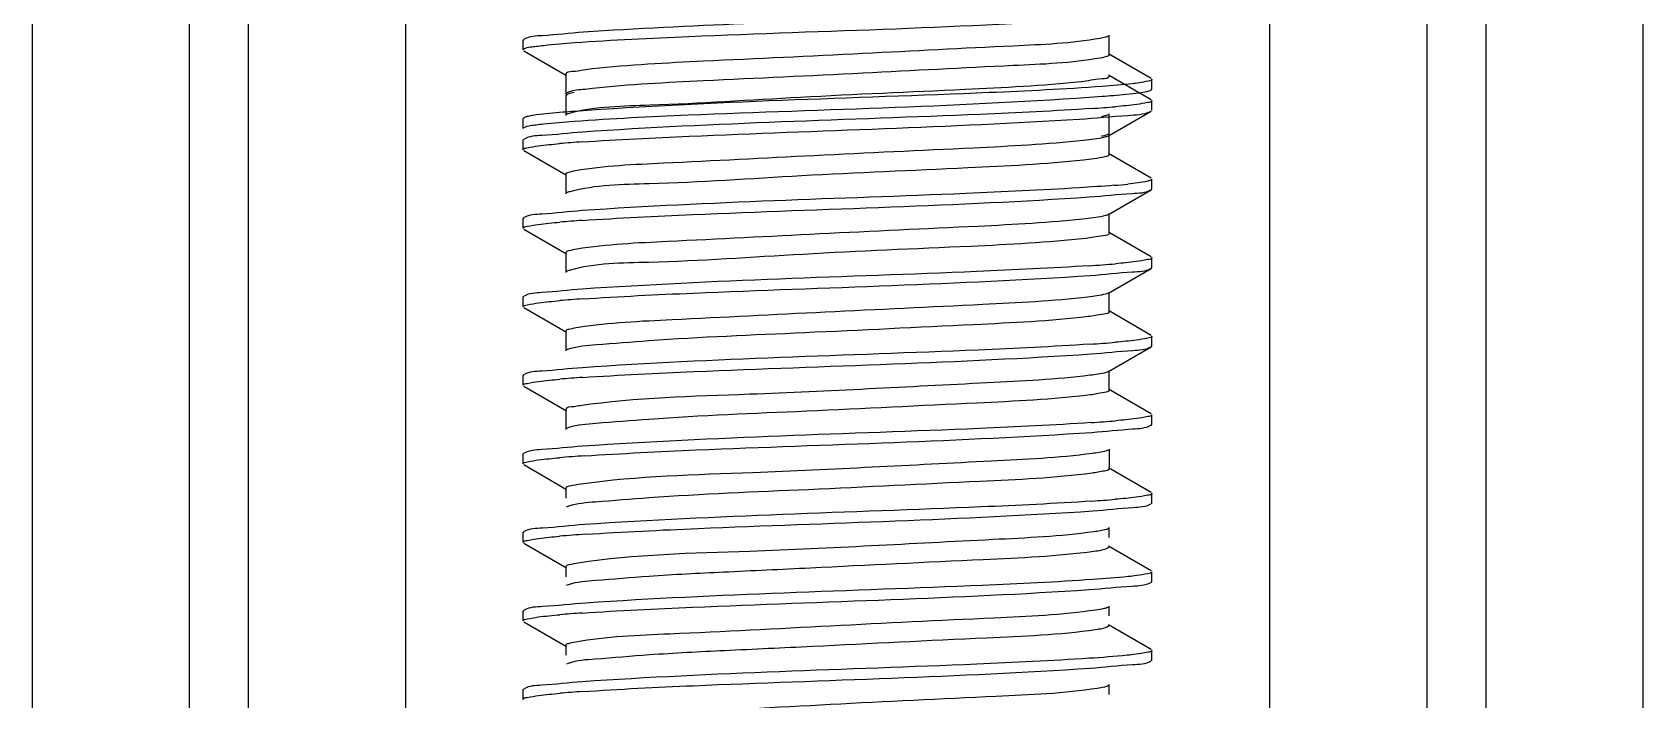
# Model space of a CAD drawing. Extents: x 1725261 to 1937680, y 860327 to 1571294.
# Drawn here: x 1831691.6 to 1832179.8, y 1212793.8 to 1212996.3 of the extents above; entities that cross this region are included whole.
import ezdxf

# ---------------------------------------------------------------- set-up
doc = ezdxf.new("R2010")
doc.units = 0
doc.header["$LTSCALE"] = 1000
doc.header["$MEASUREMENT"] = 0

msp = doc.modelspace()

# ---------------------------------------------------------------- linework, layer by layer
at = {"linetype": 'Continuous'}
for p, q in [((1831691.64, 1215988.29), (1831691.64, 1211247.26)), ((1831739.26, 1215988.29), (1831739.26, 1211247.26)), ((1831757.12, 1215988.29), (1831757.12, 1211247.26)), ((1831804.75, 1215988.29), (1831804.75, 1211247.26)), ((1832066.69, 1215988.29), (1832066.69, 1211247.26)), ((1832114.32, 1215988.29), (1832114.32, 1211247.26)), ((1832132.18, 1215988.29), (1832132.18, 1211247.26)), ((1832179.8, 1215988.29), (1832179.8, 1211247.26)), ((1831840.69, 1212994.16), (1831840.47, 1212993.89)), ((1831840.47, 1212990.92), (1831840.47, 1212993.89)), ((1831840.47, 1212990.92), (1831840.47, 1212993.89)), ((1832018.08, 1212989.43), (1832018.08, 1212995.38)), ((1831840.69, 1212990.66), (1831853.62, 1212983.18)), ((1832030.75, 1212982.25), (1832017.82, 1212989.73)), ((1831853.36, 1212983.48), (1831853.36, 1212977.52)), ((1832030.75, 1212975.79), (1832017.82, 1212983.27)), ((1832030.97, 1212979.01), (1832030.97, 1212981.99)), ((1832030.97, 1212979.01), (1832030.97, 1212981.99)), ((1831853.36, 1212977.02), (1831853.36, 1212971.07)), ((1832030.75, 1212978.75), (1832030.97, 1212979.01)), ((1832017.82, 1212964.81), (1832030.75, 1212972.29)), ((1832018.08, 1212965.62), (1832018.08, 1212971.57)), ((1832030.58, 1212972.21), (1832030.75, 1212972.29)), ((1832030.97, 1212972.56), (1832030.97, 1212975.53)), ((1832030.97, 1212972.56), (1832030.97, 1212975.53)), ((1831840.69, 1212970.34), (1831840.47, 1212970.08)), ((1831840.47, 1212967.11), (1831840.47, 1212970.08)), ((1831840.47, 1212967.11), (1831840.47, 1212970.08)), ((1831840.69, 1212963.89), (1831840.47, 1212963.63)), ((1831840.47, 1212960.65), (1831840.47, 1212963.63)), ((1831840.47, 1212960.65), (1831840.47, 1212963.63)), ((1832017.82, 1212964.81), (1832017.75, 1212964.77)), ((1832018.08, 1212959.16), (1832018.08, 1212965.11)), ((1831840.69, 1212960.39), (1831853.62, 1212952.91)), ((1832018.08, 1212959.16), (1832017.75, 1212958.82)), ((1832030.75, 1212951.98), (1832017.82, 1212959.46)), ((1831853.36, 1212953.21), (1831853.36, 1212947.25)), ((1832017.82, 1212941), (1832030.75, 1212948.48)), ((1832030.75, 1212948.48), (1832030.97, 1212948.74)), ((1832030.97, 1212948.74), (1832030.97, 1212951.72)), ((1832030.97, 1212948.74), (1832030.97, 1212951.72)), ((1831840.69, 1212940.07), (1831840.47, 1212939.81)), ((1831840.47, 1212936.84), (1831840.47, 1212939.81)), ((1831840.47, 1212936.84), (1831840.47, 1212939.81)), ((1832018.08, 1212935.35), (1832018.08, 1212941.3)), ((1831840.69, 1212936.58), (1831853.62, 1212929.09)), ((1832030.75, 1212928.17), (1832017.82, 1212935.65)), ((1831853.36, 1212929.39), (1831853.36, 1212923.44)), ((1832030.97, 1212924.93), (1832030.97, 1212927.91)), ((1832030.97, 1212924.93), (1832030.97, 1212927.91)), ((1832017.82, 1212917.19), (1832030.75, 1212924.67)), ((1832030.75, 1212924.67), (1832030.97, 1212924.93)), ((1831840.69, 1212916.26), (1831840.47, 1212916)), ((1831840.47, 1212913.02), (1831840.47, 1212916)), ((1831840.47, 1212913.02), (1831840.47, 1212916)), ((1831840.69, 1212912.76), (1831853.62, 1212905.28)), ((1832018.08, 1212911.53), (1832018.08, 1212917.49)), ((1832030.75, 1212904.35), (1832017.82, 1212911.84)), ((1831853.36, 1212905.58), (1831853.36, 1212899.63)), ((1832030.97, 1212901.12), (1832030.97, 1212904.09)), ((1832030.97, 1212901.12), (1832030.97, 1212904.09)), ((1832017.82, 1212893.37), (1832030.75, 1212900.86)), ((1832030.75, 1212900.86), (1832030.97, 1212901.12)), ((1832018.08, 1212887.72), (1832018.08, 1212893.68)), ((1831840.69, 1212892.45), (1831840.47, 1212892.19)), ((1831840.47, 1212889.21), (1831840.47, 1212892.19)), ((1831840.47, 1212889.21), (1831840.47, 1212892.19)), ((1831840.69, 1212888.95), (1831853.62, 1212881.47)), ((1832030.75, 1212880.54), (1832017.82, 1212888.02)), ((1831853.36, 1212881.77), (1831853.36, 1212875.82)), ((1832030.97, 1212877.3), (1832030.97, 1212880.28)), ((1832030.97, 1212877.3), (1832030.97, 1212880.28)), ((1832030.75, 1212877.04), (1832030.97, 1212877.3)), ((1832018.08, 1212869.82), (1832018.08, 1212863.87)), ((1831840.69, 1212868.63), (1831840.47, 1212868.37)), ((1831840.47, 1212865.4), (1831840.47, 1212868.37)), ((1831840.47, 1212865.4), (1831840.47, 1212868.37)), ((1831840.69, 1212865.14), (1831853.62, 1212857.65)), ((1832030.75, 1212856.73), (1832017.82, 1212864.21)), ((1831853.36, 1212857.96), (1831853.36, 1212854.96)), ((1832030.97, 1212853.49), (1832030.97, 1212856.47)), ((1832030.97, 1212853.49), (1832030.97, 1212856.47)), ((1831853.75, 1212852.37), (1831853.62, 1212852.3)), ((1831854.2, 1212852.54), (1831853.75, 1212852.37)), ((1832030.75, 1212853.23), (1832030.97, 1212853.49)), ((1831840.69, 1212844.82), (1831840.47, 1212844.56)), ((1831840.47, 1212841.58), (1831840.47, 1212844.56)), ((1831840.47, 1212841.58), (1831840.47, 1212844.56)), ((1832018.08, 1212843.08), (1832018.08, 1212846.05)), ((1831840.69, 1212841.32), (1831853.62, 1212833.84)), ((1832030.75, 1212832.92), (1832017.82, 1212840.4)), ((1831853.36, 1212834.14), (1831853.36, 1212831.17)), ((1832030.97, 1212829.68), (1832030.97, 1212832.65)), ((1832030.97, 1212829.68), (1832030.97, 1212832.65)), ((1831853.73, 1212828.55), (1831853.62, 1212828.49)), ((1831854.14, 1212828.71), (1831853.73, 1212828.55)), ((1832030.75, 1212829.42), (1832030.97, 1212829.68)), ((1831840.69, 1212821.01), (1831840.47, 1212820.75)), ((1831840.47, 1212817.77), (1831840.47, 1212820.75)), ((1831840.47, 1212817.77), (1831840.47, 1212820.75)), ((1832018.08, 1212819.27), (1832018.08, 1212822.24)), ((1831840.69, 1212817.51), (1831853.62, 1212810.03)), ((1832030.75, 1212809.1), (1832017.82, 1212816.59)), ((1831853.36, 1212810.33), (1831853.36, 1212807.35)), ((1832030.75, 1212805.6), (1832030.97, 1212805.87)), ((1832030.97, 1212805.87), (1832030.97, 1212808.84)), ((1832030.97, 1212805.87), (1832030.97, 1212808.84)), ((1831854.09, 1212804.88), (1831853.62, 1212804.68)), ((1831840.69, 1212797.2), (1831840.47, 1212796.94)), ((1831840.47, 1212793.96), (1831840.47, 1212796.94)), ((1831840.47, 1212793.96), (1831840.47, 1212796.94)), ((1832018.08, 1212795.46), (1832018.08, 1212798.42))]:
    msp.add_line(p, q, dxfattribs=at)
for centre, radius, start, end in [((1831985.48, 1213383.5), 411.26, 273.8184, 274.8056), ((1831885.67, 1212556.26), 407.66, 93.8401, 94.808), ((1832002.55, 1213155.86), 206.72, 274.7435, 275.8811), ((1831885.66, 1212532.61), 407.5, 93.846, 94.8037), ((1831984.35, 1213350.14), 425.57, 273.7257, 274.8047), ((1831885.79, 1212507.13), 409.18, 93.8348, 94.8035), ((1831984.79, 1213320.79), 420.01, 273.7603, 274.8059), ((1831885.86, 1212482.44), 410.06, 93.8289, 94.8034), ((1831985.18, 1213292.05), 415.07, 273.7925, 274.8061), ((1831886.56, 1212449.83), 418.88, 93.7677, 94.8057), ((1831985.1, 1213264.42), 411.26, 273.8662, 274.8539), ((1831887.11, 1212419.04), 425.88, 93.7244, 94.8042), ((1831885.65, 1212413.61), 407.44, 93.8464, 94.8037), ((1831885.79, 1212388.11), 409.13, 93.8351, 94.8035)]:
    msp.add_arc(centre, radius, start, end, dxfattribs=at)
for points, knots in [([(1831856.06, 1212993.12), (1831867.59, 1212993.95), (1831920.9, 1212996.55), (1831974.28, 1212997.59), (1832015.97, 1213000.67)], [0, 0, 0, 0, 0.21664, 1, 1, 1, 1]), ([(1831989.16, 1213002.11), (1831978.02, 1213001.57), (1831934.55, 1212999.69), (1831891.04, 1212998.46), (1831858.76, 1212996.28)], [0, 0, 0, 0, 0.256445, 1, 1, 1, 1]), ([(1831858.76, 1212996.28), (1831854.58, 1212996), (1831848.72, 1212995.19), (1831842.33, 1212995.09), (1831840.7, 1212994.16)], [0, 0, 0, 0, 0.690599, 1, 1, 1, 1]), ([(1831840.47, 1212990.92), (1831840.47, 1212991.04), (1831841.9, 1212991.93), (1831843.2, 1212991.84), (1831844.46, 1212992.02)], [0, 0, 0, 0, 0.088697, 1, 1, 1, 1]), ([(1831844.46, 1212992.02), (1831845.2, 1212992.12), (1831849.06, 1212992.59), (1831852.93, 1212992.89), (1831856.06, 1212993.12)], [0, 0, 0, 0, 0.191577, 1, 1, 1, 1]), ([(1832015.33, 1212994.4), (1832006.65, 1212992.84), (1831982.55, 1212991.9), (1831942.54, 1212989.65), (1831900, 1212987.75), (1831872.64, 1212986.36), (1831861.45, 1212985.17)], [0, 0, 0, 0, 0.17175, 0.467319, 0.780864, 1, 1, 1, 1]), ([(1832017.82, 1212995.08), (1832017.54, 1212994.92), (1832016.7, 1212994.67), (1832015.86, 1212994.5), (1832015.33, 1212994.4)], [0, 0, 0, 0, 0.378304, 1, 1, 1, 1]), ([(1832015.33, 1212988.45), (1832006.65, 1212986.89), (1831982.55, 1212985.94), (1831942.54, 1212983.7), (1831900, 1212981.8), (1831872.64, 1212980.41), (1831861.45, 1212979.22)], [0, 0, 0, 0, 0.17175, 0.467319, 0.780864, 1, 1, 1, 1]), ([(1832018.08, 1212989.43), (1832018.08, 1212989.15), (1832016.8, 1212988.75), (1832016.03, 1212988.57), (1832015.33, 1212988.45)], [0, 0, 0, 0, 0.286254, 1, 1, 1, 1]), ([(1831861.45, 1212985.17), (1831859.42, 1212984.95), (1831857.5, 1212984.36), (1831853.36, 1212984.22), (1831853.36, 1212983.48)], [0, 0, 0, 0, 0.733425, 1, 1, 1, 1]), ([(1832009.58, 1212981.24), (1831997.86, 1212980.02), (1831969.47, 1212978.57), (1831925.83, 1212976.79), (1831886.14, 1212974.1), (1831862.59, 1212973.74), (1831854.75, 1212971.77)], [0, 0, 0, 0, 0.227857, 0.549507, 0.843778, 1, 1, 1, 1]), ([(1832018.08, 1212982.97), (1832018.08, 1212982.2), (1832013.71, 1212982.09), (1832011.7, 1212981.46), (1832009.58, 1212981.24)], [0, 0, 0, 0, 0.266085, 1, 1, 1, 1]), ([(1832030.97, 1212981.99), (1832030.97, 1212981.62), (1832029.1, 1212981.3), (1832028.11, 1212981.05), (1832027.15, 1212980.91)], [0, 0, 0, 0, 0.274675, 1, 1, 1, 1]), ([(1831855.87, 1212977.96), (1831855.23, 1212977.84), (1831854.51, 1212977.67), (1831853.36, 1212977.28), (1831853.36, 1212977.02)], [0, 0, 0, 0, 0.711183, 1, 1, 1, 1]), ([(1831861.45, 1212979.22), (1831860.46, 1212979.11), (1831857.87, 1212978.73), (1831855.06, 1212978.66), (1831853.62, 1212977.82)], [0, 0, 0, 0, 0.373138, 1, 1, 1, 1]), ([(1831855.86, 1212969.29), (1831867.37, 1212970.13), (1831920.72, 1212972.73), (1831974.15, 1212973.77), (1832015.9, 1212976.85)], [0, 0, 0, 0, 0.216028, 1, 1, 1, 1]), ([(1832015.97, 1212979.83), (1832004.56, 1212978.99), (1831951.26, 1212976.39), (1831897.88, 1212975.31), (1831856.06, 1212972.28)], [0, 0, 0, 0, 0.214363, 1, 1, 1, 1]), ([(1832015.9, 1212976.85), (1832017.06, 1212976.94), (1832020.8, 1212977.23), (1832024.55, 1212977.57), (1832027.13, 1212977.93)], [0, 0, 0, 0, 0.307523, 1, 1, 1, 1]), ([(1832027.15, 1212980.91), (1832026.44, 1212980.81), (1832022.72, 1212980.35), (1832018.99, 1212980.06), (1832015.97, 1212979.83)], [0, 0, 0, 0, 0.191294, 1, 1, 1, 1]), ([(1832027.13, 1212977.93), (1832027.92, 1212978.04), (1832029.13, 1212978.25), (1832030.36, 1212978.53), (1832030.74, 1212978.75)], [0, 0, 0, 0, 0.642865, 1, 1, 1, 1]), ([(1831856.06, 1212972.28), (1831854.87, 1212972.19), (1831851, 1212971.9), (1831847.13, 1212971.55), (1831844.46, 1212971.18)], [0, 0, 0, 0, 0.307193, 1, 1, 1, 1]), ([(1831854.75, 1212971.77), (1831854.53, 1212971.71), (1831854.14, 1212971.6), (1831853.76, 1212971.45), (1831853.62, 1212971.37)], [0, 0, 0, 0, 0.587412, 1, 1, 1, 1]), ([(1832012.87, 1212973.16), (1832001.59, 1212972.39), (1831950.13, 1212969.91), (1831898.6, 1212968.72), (1831858.48, 1212965.99)], [0, 0, 0, 0, 0.219473, 1, 1, 1, 1]), ([(1832008.94, 1212969.93), (1832013.88, 1212970.23), (1832020.99, 1212971.04), (1832028.47, 1212971.28), (1832030.58, 1212972.21)], [0, 0, 0, 0, 0.681451, 1, 1, 1, 1]), ([(1832030.97, 1212975.53), (1832030.97, 1212975.1), (1832028.7, 1212974.81), (1832027.55, 1212974.5), (1832026.4, 1212974.35)], [0, 0, 0, 0, 0.271575, 1, 1, 1, 1]), ([(1831840.47, 1212967.11), (1831840.47, 1212967.23), (1831841.88, 1212968.11), (1831843.16, 1212968.03), (1831844.41, 1212968.2)], [0, 0, 0, 0, 0.088945, 1, 1, 1, 1]), ([(1831844.46, 1212971.18), (1831843.64, 1212971.07), (1831842.38, 1212970.85), (1831841.09, 1212970.57), (1831840.7, 1212970.34)], [0, 0, 0, 0, 0.644494, 1, 1, 1, 1]), ([(1831844.41, 1212968.2), (1831845.14, 1212968.3), (1831848.95, 1212968.76), (1831852.77, 1212969.06), (1831855.86, 1212969.29)], [0, 0, 0, 0, 0.191564, 1, 1, 1, 1]), ([(1831858.37, 1212963.01), (1831869.16, 1212963.75), (1831919.35, 1212966.17), (1831969.59, 1212967.48), (1832008.94, 1212969.93)], [0, 0, 0, 0, 0.215245, 1, 1, 1, 1]), ([(1832017.82, 1212971.27), (1832017.58, 1212971.13), (1832016.88, 1212970.91), (1832016.18, 1212970.75), (1832015.74, 1212970.66)], [0, 0, 0, 0, 0.385895, 1, 1, 1, 1]), ([(1831840.47, 1212960.65), (1831840.47, 1212961.07), (1831842.69, 1212961.36), (1831843.82, 1212961.67), (1831844.95, 1212961.82)], [0, 0, 0, 0, 0.271891, 1, 1, 1, 1]), ([(1831858.48, 1212965.99), (1831854.36, 1212965.71), (1831848.59, 1212964.92), (1831842.3, 1212964.81), (1831840.7, 1212963.89)], [0, 0, 0, 0, 0.690338, 1, 1, 1, 1]), ([(1832010.29, 1212963.45), (1831999.2, 1212962.25), (1831971.97, 1212960.87), (1831929.52, 1212958.96), (1831889.36, 1212956.74), (1831865.1, 1212955.75), (1831856.29, 1212954.22)], [0, 0, 0, 0, 0.216982, 0.529712, 0.826099, 1, 1, 1, 1]), ([(1832017.75, 1212964.77), (1832017.45, 1212964.62), (1832014.99, 1212963.93), (1832012.47, 1212963.69), (1832010.29, 1212963.45)], [0, 0, 0, 0, 0.133347, 1, 1, 1, 1]), ([(1832018.08, 1212965.62), (1832018.08, 1212965.37), (1832017.02, 1212964.98), (1832016.33, 1212964.83), (1832015.74, 1212964.71)], [0, 0, 0, 0, 0.290879, 1, 1, 1, 1]), ([(1832010.29, 1212957.5), (1831998.64, 1212956.23), (1831970.13, 1212954.8), (1831926.18, 1212953.02), (1831886.17, 1212950.2), (1831862.39, 1212949.99), (1831854.6, 1212947.91)], [0, 0, 0, 0, 0.225438, 0.548607, 0.844824, 1, 1, 1, 1]), ([(1832017.75, 1212958.82), (1832017.45, 1212958.66), (1832014.99, 1212957.98), (1832012.47, 1212957.74), (1832010.29, 1212957.5)], [0, 0, 0, 0, 0.133347, 1, 1, 1, 1]), ([(1831856.29, 1212954.22), (1831855.55, 1212954.09), (1831854.73, 1212953.9), (1831853.36, 1212953.51), (1831853.36, 1212953.21)], [0, 0, 0, 0, 0.715447, 1, 1, 1, 1]), ([(1831854.6, 1212947.91), (1831854.4, 1212947.86), (1831854.07, 1212947.76), (1831853.75, 1212947.63), (1831853.62, 1212947.56)], [0, 0, 0, 0, 0.580842, 1, 1, 1, 1]), ([(1832008.94, 1212949.09), (1831997.51, 1212948.38), (1831947.32, 1212946.01), (1831897.07, 1212944.81), (1831858.37, 1212942.17)], [0, 0, 0, 0, 0.227972, 1, 1, 1, 1]), ([(1832012, 1212946.31), (1832016.35, 1212946.6), (1832022.42, 1212947.44), (1832029.06, 1212947.51), (1832030.74, 1212948.48)], [0, 0, 0, 0, 0.691294, 1, 1, 1, 1]), ([(1832030.58, 1212951.38), (1832030.29, 1212951.25), (1832028.03, 1212950.66), (1832025.72, 1212950.44), (1832023.74, 1212950.23)], [0, 0, 0, 0, 0.138302, 1, 1, 1, 1]), ([(1832030.97, 1212951.72), (1832030.97, 1212951.65), (1832030.85, 1212951.49), (1832030.69, 1212951.42), (1832030.58, 1212951.38)], [0, 0, 0, 0, 0.368034, 1, 1, 1, 1]), ([(1831858.37, 1212942.17), (1831854.28, 1212941.9), (1831848.54, 1212941.1), (1831842.29, 1212940.99), (1831840.7, 1212940.07)], [0, 0, 0, 0, 0.69026, 1, 1, 1, 1]), ([(1831858.32, 1212939.19), (1831869.47, 1212939.96), (1831920.7, 1212942.43), (1831971.99, 1212943.65), (1832012, 1212946.31)], [0, 0, 0, 0, 0.217913, 1, 1, 1, 1]), ([(1831840.47, 1212936.84), (1831840.47, 1212937.27), (1831842.74, 1212937.55), (1831843.89, 1212937.86), (1831845.03, 1212938.01)], [0, 0, 0, 0, 0.271632, 1, 1, 1, 1]), ([(1832010.98, 1212939.72), (1832000.14, 1212938.49), (1831973.22, 1212937.13), (1831930.98, 1212935.19), (1831890.48, 1212933.02), (1831865.84, 1212931.96), (1831856.74, 1212930.48)], [0, 0, 0, 0, 0.211892, 0.522694, 0.821014, 1, 1, 1, 1]), ([(1832017.82, 1212941), (1832017.56, 1212940.85), (1832015.31, 1212940.17), (1832012.99, 1212939.94), (1832010.98, 1212939.72)], [0, 0, 0, 0, 0.130217, 1, 1, 1, 1]), ([(1832010.98, 1212933.76), (1831999.41, 1212932.45), (1831970.81, 1212931.03), (1831926.58, 1212929.25), (1831886.26, 1212926.31), (1831862.24, 1212926.26), (1831854.47, 1212924.06)], [0, 0, 0, 0, 0.222801, 0.547327, 0.845545, 1, 1, 1, 1]), ([(1832018.08, 1212935.35), (1832018.09, 1212934.69), (1832014.47, 1212934.47), (1832012.76, 1212933.96), (1832010.98, 1212933.76)], [0, 0, 0, 0, 0.26802, 1, 1, 1, 1]), ([(1831856.74, 1212930.48), (1831855.89, 1212930.35), (1831854.97, 1212930.13), (1831853.36, 1212929.73), (1831853.36, 1212929.39)], [0, 0, 0, 0, 0.718986, 1, 1, 1, 1]), ([(1832030.97, 1212927.91), (1832030.97, 1212927.46), (1832028.61, 1212927.18), (1832027.42, 1212926.86), (1832026.23, 1212926.7)], [0, 0, 0, 0, 0.270977, 1, 1, 1, 1]), ([(1831854.47, 1212924.06), (1831854.3, 1212924.02), (1831854.01, 1212923.93), (1831853.73, 1212923.81), (1831853.62, 1212923.74)], [0, 0, 0, 0, 0.574878, 1, 1, 1, 1]), ([(1832012, 1212925.47), (1832000.66, 1212924.72), (1831949.44, 1212922.27), (1831898.15, 1212921.08), (1831858.32, 1212918.36)], [0, 0, 0, 0, 0.221636, 1, 1, 1, 1]), ([(1831858.42, 1212915.39), (1831869.62, 1212916.15), (1831920.92, 1212918.62), (1831972.29, 1212919.84), (1832012.33, 1212922.52)], [0, 0, 0, 0, 0.218477, 1, 1, 1, 1]), ([(1832012.33, 1212922.52), (1832016.6, 1212922.8), (1832022.57, 1212923.63), (1832029.09, 1212923.72), (1832030.74, 1212924.67)], [0, 0, 0, 0, 0.690984, 1, 1, 1, 1]), ([(1831858.32, 1212918.36), (1831854.24, 1212918.08), (1831848.52, 1212917.29), (1831842.29, 1212917.17), (1831840.7, 1212916.26)], [0, 0, 0, 0, 0.690175, 1, 1, 1, 1]), ([(1831840.47, 1212913.02), (1831840.47, 1212913.46), (1831842.75, 1212913.74), (1831843.91, 1212914.05), (1831845.06, 1212914.2)], [0, 0, 0, 0, 0.271543, 1, 1, 1, 1]), ([(1832011.64, 1212915.98), (1832001.05, 1212914.72), (1831974.46, 1212913.4), (1831932.44, 1212911.43), (1831891.62, 1212909.3), (1831866.61, 1212908.17), (1831857.23, 1212906.75)], [0, 0, 0, 0, 0.206815, 0.515694, 0.81594, 1, 1, 1, 1]), ([(1832017.82, 1212917.19), (1832017.58, 1212917.05), (1832015.55, 1212916.41), (1832013.45, 1212916.19), (1832011.64, 1212915.98)], [0, 0, 0, 0, 0.13294, 1, 1, 1, 1]), ([(1832011.64, 1212910.03), (1832000.16, 1212908.66), (1831971.49, 1212907.34), (1831927.14, 1212905.09), (1831888.91, 1212903.58), (1831865.19, 1212901.63), (1831857.04, 1212901.01), (1831854.36, 1212900.22)], [0, 0, 0, 0, 0.21995, 0.54567, 0.845919, 0.946858, 1, 1, 1, 1]), ([(1832018.08, 1212911.53), (1832018.09, 1212910.94), (1832014.83, 1212910.67), (1832013.25, 1212910.22), (1832011.64, 1212910.03)], [0, 0, 0, 0, 0.269268, 1, 1, 1, 1]), ([(1831857.23, 1212906.75), (1831856.26, 1212906.6), (1831855.23, 1212906.35), (1831853.36, 1212905.96), (1831853.36, 1212905.58)], [0, 0, 0, 0, 0.721952, 1, 1, 1, 1]), ([(1832030.97, 1212904.09), (1832030.97, 1212903.65), (1832028.65, 1212903.37), (1832027.48, 1212903.05), (1832026.31, 1212902.9)], [0, 0, 0, 0, 0.271239, 1, 1, 1, 1]), ([(1831854.36, 1212900.22), (1831854.22, 1212900.18), (1831853.96, 1212900.09), (1831853.72, 1212899.99), (1831853.62, 1212899.93)], [0, 0, 0, 0, 0.569475, 1, 1, 1, 1]), ([(1832012.33, 1212901.68), (1832001.02, 1212900.92), (1831949.72, 1212898.46), (1831898.35, 1212897.27), (1831858.42, 1212894.55)], [0, 0, 0, 0, 0.220782, 1, 1, 1, 1]), ([(1831858.48, 1212891.58), (1831869.71, 1212892.34), (1831921.1, 1212894.82), (1831972.54, 1212896.02), (1832012.63, 1212898.73)], [0, 0, 0, 0, 0.2189, 1, 1, 1, 1]), ([(1832012.63, 1212898.73), (1832016.83, 1212899.01), (1832022.7, 1212899.82), (1832029.11, 1212899.92), (1832030.74, 1212900.86)], [0, 0, 0, 0, 0.690688, 1, 1, 1, 1]), ([(1831858.42, 1212894.55), (1831854.32, 1212894.27), (1831848.57, 1212893.48), (1831842.3, 1212893.37), (1831840.7, 1212892.45)], [0, 0, 0, 0, 0.69028, 1, 1, 1, 1]), ([(1832017.82, 1212893.37), (1832017.6, 1212893.25), (1832015.78, 1212892.65), (1832013.89, 1212892.44), (1832012.27, 1212892.24)], [0, 0, 0, 0, 0.135878, 1, 1, 1, 1]), ([(1831840.47, 1212889.21), (1831840.47, 1212889.64), (1831842.76, 1212889.93), (1831843.92, 1212890.24), (1831845.07, 1212890.39)], [0, 0, 0, 0, 0.271496, 1, 1, 1, 1]), ([(1832012.27, 1212892.24), (1832001.94, 1212890.95), (1831967.47, 1212889.31), (1831916.03, 1212886.4), (1831874.72, 1212885.44), (1831857.75, 1212883.01)], [0, 0, 0, 0, 0.201754, 0.667715, 1, 1, 1, 1]), ([(1832012.27, 1212886.29), (1832000.9, 1212884.87), (1831972.19, 1212883.58), (1831927.63, 1212881.29), (1831889.03, 1212879.8), (1831865.12, 1212877.8), (1831856.93, 1212877.2), (1831854.28, 1212876.38)], [0, 0, 0, 0, 0.216944, 0.543769, 0.846123, 0.94739, 1, 1, 1, 1]), ([(1832018.08, 1212887.72), (1832018.08, 1212887.18), (1832015.17, 1212886.87), (1832013.72, 1212886.47), (1832012.27, 1212886.29)], [0, 0, 0, 0, 0.270735, 1, 1, 1, 1]), ([(1831857.75, 1212883.01), (1831857.11, 1212882.92), (1831855.87, 1212882.57), (1831853.36, 1212882.65), (1831853.36, 1212881.77)], [0, 0, 0, 0, 0.421934, 1, 1, 1, 1]), ([(1832030.97, 1212880.28), (1832030.97, 1212879.85), (1832028.68, 1212879.56), (1832027.52, 1212879.25), (1832026.36, 1212879.1)], [0, 0, 0, 0, 0.271443, 1, 1, 1, 1]), ([(1831854.28, 1212876.38), (1831854.15, 1212876.34), (1831853.93, 1212876.27), (1831853.71, 1212876.17), (1831853.62, 1212876.12)], [0, 0, 0, 0, 0.564588, 1, 1, 1, 1]), ([(1832012.63, 1212877.89), (1832001.34, 1212877.13), (1831949.96, 1212874.66), (1831898.51, 1212873.46), (1831858.48, 1212870.74)], [0, 0, 0, 0, 0.220034, 1, 1, 1, 1]), ([(1831859.04, 1212867.8), (1831870.32, 1212868.56), (1831921.59, 1212871.02), (1831972.91, 1212872.25), (1832012.83, 1212874.93)], [0, 0, 0, 0, 0.220426, 1, 1, 1, 1]), ([(1832012.83, 1212874.93), (1832016.98, 1212875.2), (1832022.82, 1212875.94), (1832029.11, 1212876.17), (1832030.74, 1212877.07)], [0, 0, 0, 0, 0.69021, 1, 1, 1, 1]), ([(1831858.48, 1212870.74), (1831854.36, 1212870.46), (1831848.59, 1212869.66), (1831842.3, 1212869.56), (1831840.7, 1212868.63)], [0, 0, 0, 0, 0.690334, 1, 1, 1, 1]), ([(1832017.82, 1212869.56), (1832017.62, 1212869.44), (1832016, 1212868.89), (1832014.31, 1212868.7), (1832012.86, 1212868.51)], [0, 0, 0, 0, 0.139149, 1, 1, 1, 1]), ([(1831840.47, 1212865.4), (1831840.47, 1212865.84), (1831842.79, 1212866.12), (1831843.96, 1212866.44), (1831845.13, 1212866.59)], [0, 0, 0, 0, 0.27127, 1, 1, 1, 1]), ([(1832012.86, 1212868.51), (1832002.73, 1212867.17), (1831968.4, 1212865.57), (1831916.83, 1212862.63), (1831875.22, 1212861.63), (1831857.98, 1212859.23)], [0, 0, 0, 0, 0.197543, 0.663489, 1, 1, 1, 1]), ([(1831857.98, 1212859.23), (1831856.82, 1212859.07), (1831855.63, 1212858.76), (1831853.36, 1212858.4), (1831853.36, 1212857.96)], [0, 0, 0, 0, 0.725422, 1, 1, 1, 1]), ([(1832012.86, 1212862.55), (1832001.63, 1212861.07), (1831972.89, 1212859.83), (1831928.16, 1212857.48), (1831889.18, 1212856.02), (1831865.07, 1212853.97), (1831856.84, 1212853.39), (1831854.2, 1212852.54)], [0, 0, 0, 0, 0.213782, 0.541615, 0.846127, 0.947805, 1, 1, 1, 1]), ([(1832018.08, 1212863.87), (1832017.97, 1212863.37), (1832015.58, 1212863.11), (1832014.15, 1212862.72), (1832012.86, 1212862.55)], [0, 0, 0, 0, 0.283505, 1, 1, 1, 1]), ([(1832030.97, 1212856.47), (1832030.97, 1212856.02), (1832028.64, 1212855.69), (1832027.43, 1212855.41), (1832026.24, 1212855.27)], [0, 0, 0, 0, 0.273218, 1, 1, 1, 1]), ([(1832012.83, 1212854.09), (1832001.62, 1212853.32), (1831950.35, 1212850.88), (1831899.03, 1212849.65), (1831859.04, 1212846.97)], [0, 0, 0, 0, 0.218989, 1, 1, 1, 1]), ([(1831859.45, 1212844.02), (1831870.79, 1212844.77), (1831922.01, 1212847.23), (1831973.3, 1212848.42), (1832013.11, 1212851.13)], [0, 0, 0, 0, 0.22166, 1, 1, 1, 1]), ([(1832013.11, 1212851.13), (1832017.19, 1212851.41), (1832022.92, 1212852.2), (1832029.15, 1212852.32), (1832030.74, 1212853.23)], [0, 0, 0, 0, 0.690165, 1, 1, 1, 1]), ([(1831859.04, 1212846.97), (1831854.79, 1212846.68), (1831848.84, 1212845.86), (1831842.35, 1212845.77), (1831840.7, 1212844.82)], [0, 0, 0, 0, 0.690918, 1, 1, 1, 1]), ([(1832013.43, 1212844.77), (1832003.28, 1212843.36), (1831968.42, 1212841.81), (1831916.43, 1212838.67), (1831874.33, 1212837.93), (1831857.16, 1212835.3)], [0, 0, 0, 0, 0.196293, 0.667285, 1, 1, 1, 1]), ([(1832017.82, 1212845.75), (1832017.63, 1212845.64), (1832016.2, 1212845.14), (1832014.7, 1212844.95), (1832013.43, 1212844.77)], [0, 0, 0, 0, 0.142507, 1, 1, 1, 1]), ([(1831840.47, 1212841.58), (1831840.47, 1212842.03), (1831842.84, 1212842.31), (1831844.03, 1212842.64), (1831845.22, 1212842.79)], [0, 0, 0, 0, 0.270941, 1, 1, 1, 1]), ([(1832017.82, 1212840.4), (1832018.49, 1212840.01), (1832015.2, 1212838.92), (1832014.24, 1212838.93), (1832013.43, 1212838.82)], [0, 0, 0, 0, 0.48462, 1, 1, 1, 1]), ([(1831857.16, 1212835.3), (1831856.21, 1212835.15), (1831855.2, 1212834.9), (1831853.36, 1212834.52), (1831853.36, 1212834.14)], [0, 0, 0, 0, 0.721664, 1, 1, 1, 1]), ([(1832013.43, 1212838.82), (1832002.33, 1212837.28), (1831973.6, 1212836.06), (1831936.18, 1212834.17), (1831902.41, 1212832.57), (1831880.64, 1212831.51), (1831865.05, 1212830.13), (1831856.76, 1212829.59), (1831854.14, 1212828.71)], [0, 0, 0, 0, 0.210475, 0.53923, 0.704492, 0.84595, 0.948117, 1, 1, 1, 1]), ([(1832013.11, 1212830.3), (1832001.97, 1212829.54), (1831950.74, 1212827.06), (1831899.47, 1212825.84), (1831859.45, 1212823.18)], [0, 0, 0, 0, 0.21791, 1, 1, 1, 1]), ([(1832026.41, 1212831.48), (1832025.56, 1212831.37), (1832021.14, 1212830.87), (1832016.7, 1212830.54), (1832013.11, 1212830.3)], [0, 0, 0, 0, 0.191746, 1, 1, 1, 1]), ([(1832030.97, 1212832.65), (1832030.97, 1212832.22), (1832028.7, 1212831.94), (1832027.55, 1212831.63), (1832026.41, 1212831.48)], [0, 0, 0, 0, 0.271633, 1, 1, 1, 1]), ([(1831858.32, 1212820.13), (1831869.47, 1212820.89), (1831920.69, 1212823.36), (1831971.98, 1212824.59), (1832011.99, 1212827.24)], [0, 0, 0, 0, 0.217894, 1, 1, 1, 1]), ([(1832011.99, 1212827.24), (1832016.34, 1212827.53), (1832022.42, 1212828.38), (1832029.06, 1212828.45), (1832030.74, 1212829.42)], [0, 0, 0, 0, 0.691292, 1, 1, 1, 1]), ([(1831859.45, 1212823.18), (1831855.1, 1212822.89), (1831849.02, 1212822.05), (1831842.38, 1212821.98), (1831840.7, 1212821.01)], [0, 0, 0, 0, 0.691306, 1, 1, 1, 1]), ([(1832013.96, 1212821.03), (1832003.77, 1212819.53), (1831976.89, 1212818.36), (1831933.86, 1212816.24), (1831891.61, 1212813.95), (1831865.69, 1212812.99), (1831856.26, 1212811.34)], [0, 0, 0, 0, 0.195608, 0.509578, 0.818222, 1, 1, 1, 1]), ([(1832017.82, 1212821.94), (1832017.41, 1212821.7), (1832016.09, 1212821.39), (1832014.8, 1212821.16), (1832013.96, 1212821.03)], [0, 0, 0, 0, 0.360492, 1, 1, 1, 1]), ([(1831840.47, 1212817.77), (1831840.47, 1212818.2), (1831842.74, 1212818.49), (1831843.89, 1212818.8), (1831845.03, 1212818.95)], [0, 0, 0, 0, 0.271635, 1, 1, 1, 1]), ([(1832013.96, 1212815.08), (1832003.02, 1212813.47), (1831974.31, 1212812.32), (1831936.83, 1212810.38), (1831902.77, 1212808.77), (1831880.76, 1212807.71), (1831865.05, 1212806.3), (1831856.7, 1212805.78), (1831854.09, 1212804.88)], [0, 0, 0, 0, 0.207037, 0.536641, 0.703085, 0.845616, 0.94834, 1, 1, 1, 1]), ([(1832017.82, 1212816.59), (1832018.41, 1212816.25), (1832015.56, 1212815.16), (1832014.68, 1212815.19), (1832013.96, 1212815.08)], [0, 0, 0, 0, 0.481431, 1, 1, 1, 1]), ([(1831856.26, 1212811.34), (1831855.53, 1212811.21), (1831854.72, 1212811.02), (1831853.36, 1212810.63), (1831853.36, 1212810.33)], [0, 0, 0, 0, 0.715451, 1, 1, 1, 1]), ([(1832011.99, 1212806.41), (1832000.65, 1212805.65), (1831949.43, 1212803.2), (1831898.14, 1212802.01), (1831858.32, 1212799.29)], [0, 0, 0, 0, 0.221664, 1, 1, 1, 1]), ([(1832026.23, 1212807.64), (1832025.32, 1212807.53), (1832020.59, 1212807), (1832015.84, 1212806.66), (1832011.99, 1212806.41)], [0, 0, 0, 0, 0.191058, 1, 1, 1, 1]), ([(1832012.32, 1212803.45), (1832016.59, 1212803.74), (1832022.57, 1212804.57), (1832029.09, 1212804.65), (1832030.74, 1212805.6)], [0, 0, 0, 0, 0.690982, 1, 1, 1, 1]), ([(1832030.97, 1212808.84), (1832030.97, 1212808.4), (1832028.6, 1212808.12), (1832027.42, 1212807.79), (1832026.23, 1212807.64)], [0, 0, 0, 0, 0.270968, 1, 1, 1, 1]), ([(1831858.42, 1212796.32), (1831869.61, 1212797.09), (1831920.91, 1212799.56), (1831972.28, 1212800.77), (1832012.32, 1212803.45)], [0, 0, 0, 0, 0.218459, 1, 1, 1, 1]), ([(1831858.32, 1212799.29), (1831854.24, 1212799.02), (1831848.52, 1212798.22), (1831842.29, 1212798.11), (1831840.7, 1212797.2)], [0, 0, 0, 0, 0.690172, 1, 1, 1, 1]), ([(1832014.46, 1212797.3), (1832004.34, 1212795.71), (1831977.29, 1212794.6), (1831933.89, 1212792.44), (1831891.29, 1212790.06), (1831865.19, 1212789.21), (1831855.85, 1212787.45)], [0, 0, 0, 0, 0.193342, 0.50965, 0.820575, 1, 1, 1, 1]), ([(1832017.82, 1212798.12), (1832017.45, 1212797.91), (1832016.31, 1212797.62), (1832015.19, 1212797.41), (1832014.46, 1212797.3)], [0, 0, 0, 0, 0.365978, 1, 1, 1, 1]), ([(1831840.47, 1212793.96), (1831840.47, 1212794.39), (1831842.75, 1212794.68), (1831843.91, 1212794.99), (1831845.06, 1212795.14)], [0, 0, 0, 0, 0.271546, 1, 1, 1, 1])]:
    msp.add_open_spline(points, degree=3, knots=knots, dxfattribs=at)
for points in [[(1832026.4, 1212974.35), (1832024.25, 1212974.07), (1832022.09, 1212973.87), (1832019.94, 1212973.69)], [(1831844.95, 1212961.82), (1831847.13, 1212962.1), (1831849.32, 1212962.3), (1831851.51, 1212962.49)], [(1832019.65, 1212949.85), (1832016.08, 1212949.55), (1832012.51, 1212949.31), (1832008.94, 1212949.09)], [(1831845.03, 1212938.01), (1831847.19, 1212938.29), (1831849.36, 1212938.5), (1831851.53, 1212938.68)], [(1832026.23, 1212926.7), (1832024.16, 1212926.44), (1832022.08, 1212926.25), (1832020, 1212926.07)], [(1831845.06, 1212914.2), (1831847.21, 1212914.48), (1831849.37, 1212914.68), (1831851.53, 1212914.87)], [(1832026.31, 1212902.9), (1832024.2, 1212902.63), (1832022.09, 1212902.43), (1832019.98, 1212902.25)], [(1831845.07, 1212890.39), (1831847.22, 1212890.67), (1831849.37, 1212890.87), (1831851.52, 1212891.05)], [(1832026.36, 1212879.1), (1832024.23, 1212878.82), (1832022.1, 1212878.62), (1832019.96, 1212878.44)], [(1831845.13, 1212866.59), (1831847.24, 1212866.86), (1831849.35, 1212867.06), (1831851.47, 1212867.24)], [(1832026.24, 1212855.27), (1832024.13, 1212855.01), (1832022.02, 1212854.81), (1832019.9, 1212854.63)], [(1831845.22, 1212842.79), (1831847.29, 1212843.05), (1831849.37, 1212843.24), (1831851.45, 1212843.42)], [(1831845.03, 1212818.95), (1831847.19, 1212819.23), (1831849.36, 1212819.43), (1831851.53, 1212819.62)], [(1831845.06, 1212795.14), (1831847.21, 1212795.42), (1831849.37, 1212795.62), (1831851.53, 1212795.8)]]:
    msp.add_open_spline(points, degree=3, dxfattribs=at)

doc.saveas('drawing.dxf')
